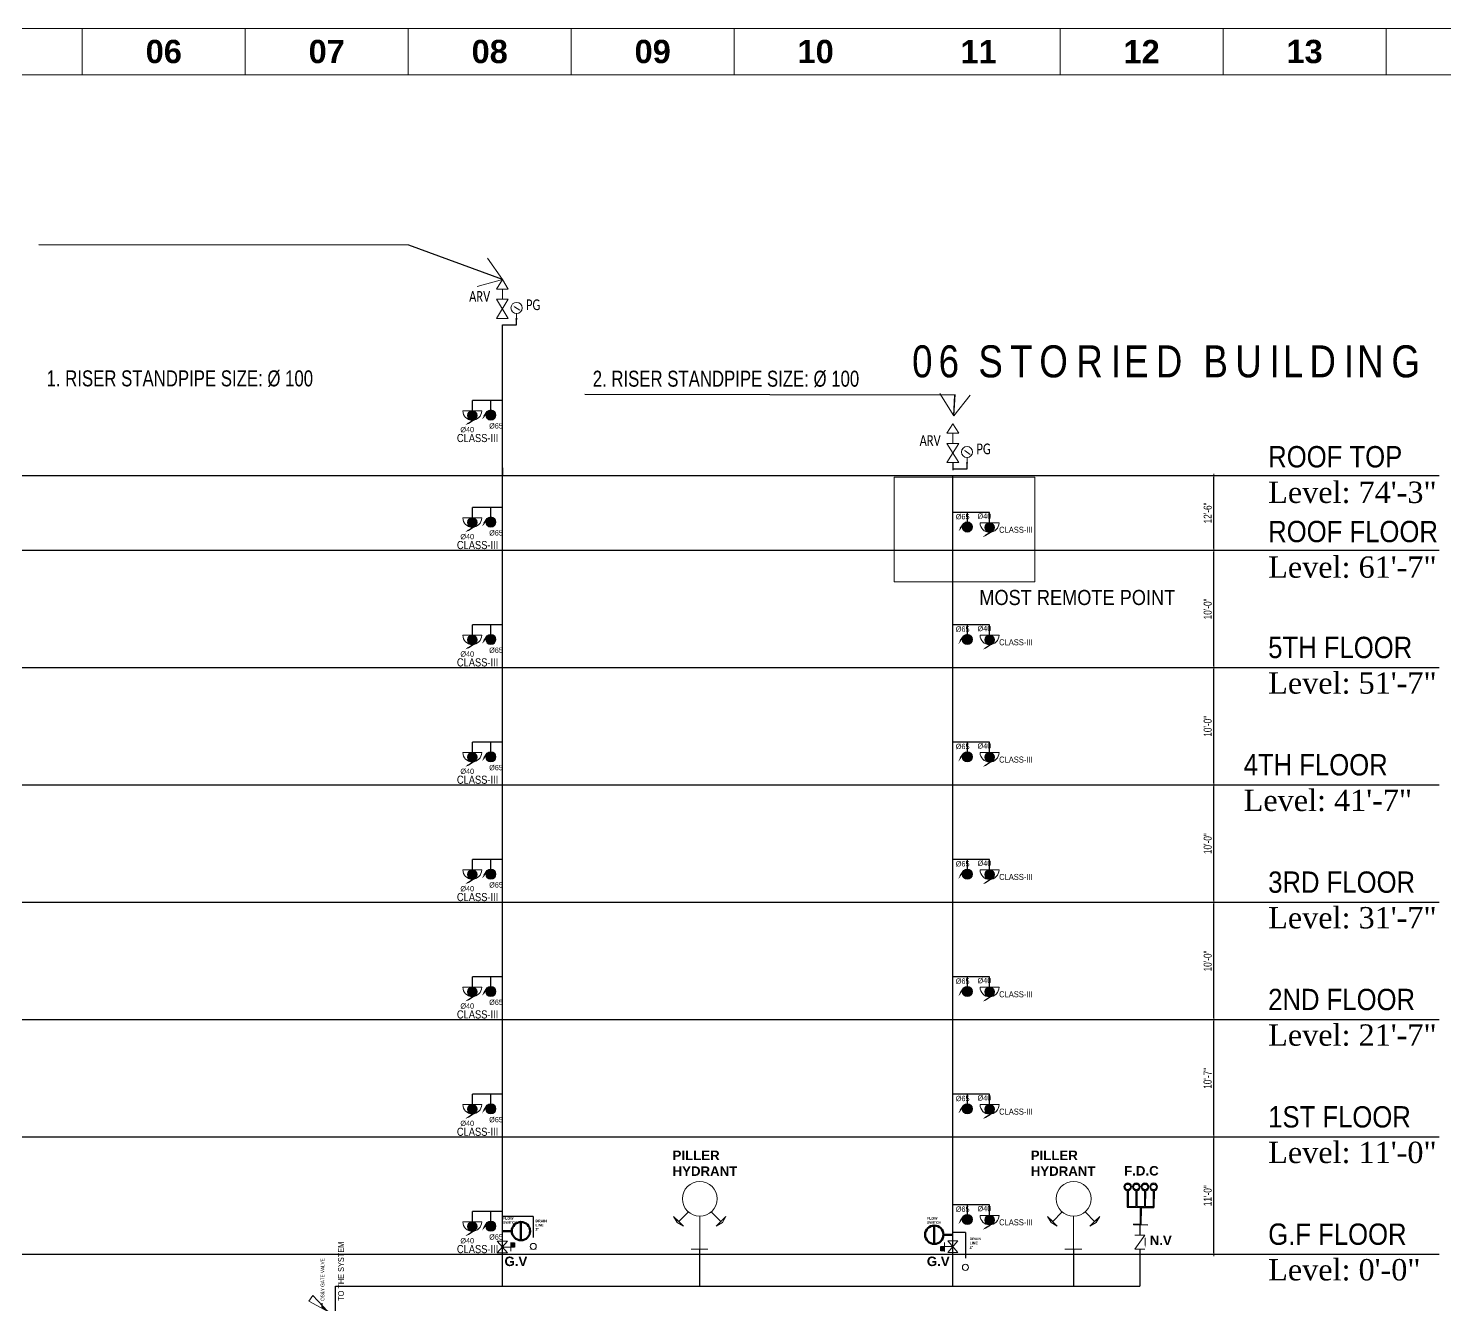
# Model space of a CAD drawing. Header units: inches. Extents: x -98933 to 1585249, y -3352739 to 192771.
# Drawn here: x 49454 to 51047, y 49841 to 51277 of the extents above; entities that cross this region are included whole.
import ezdxf

# ---------------------------------------------------------------- set-up
doc = ezdxf.new("R2010")
doc.units = ezdxf.units.IN
doc.header["$MEASUREMENT"] = 0
doc.header["$PDMODE"] = 35
doc.linetypes.add('CONTINOUS', pattern=[0])
doc.layers.get('0').update_dxf_attribs({"lineweight": 0})
doc.layers.get('Defpoints').update_dxf_attribs({"lineweight": 0})
for name, color, linetype, lineweight in [('DIM', 7, 'Continuous', 0), ('DIM 01', 250, 'Continuous', 9), ('FF-VALVES', 170, 'Continuous', 18), ('FPS- FBC-2', 1, 'Continuous', 25), ('FPS- Pillar Hydrant', 1, 'Continuous', 25), ('GRID - DIM', 8, 'Continuous', 0), ('Hydrant Pipe', 1, 'Continuous', 25), ('Inline', 7, 'Continuous', 0), ('NB 200', 1, 'Continuous', 25), ('Outline', 7, 'Continuous', 0), ('PIPE', 4, 'Continuous', 0), ('Pipe 150 mm', 1, 'Continuous', 25), ('pipe line', 1, 'Continuous', 25), ('Scale', 7, 'Continuous', 0), ('Scale_Text', 7, 'Continuous', 0), ('SYMBOL HYDRANT', 251, 'Continuous', 0), ('Text', 7, 'Continuous', 0), ('Titelblk', 7, 'Continuous', 25), ('TITLE', 7, 'Continuous', 20), ('TXT', 7, 'Continuous', 0)]:
    doc.layers.add(name, color=color, linetype=linetype, lineweight=lineweight)
doc.layers.add('FIREFIGHTING', color=241, linetype='Continuous')
doc.styles.add('A', font='ARIALN.TTF')
doc.styles.add('ltcnbt', font='swisscl.ttf')
doc.styles.add('MON-01', font='ARIALN.TTF')
doc.styles.get("Standard").update_dxf_attribs({"font": 'arialbd.ttf', "height": 24})
doc.styles.add('STYLE3', font='arial.ttf', dxfattribs={"width": 0.75})
doc.styles.add('SWISSLT', font='swisscl.ttf')
doc.styles.add('TX 5', font='ARIALN.TTF')
doc.styles.add('ZIA', font='ARIALN.TTF', dxfattribs={"width": 1.05, "height": 10})
doc.dimstyles.new('3_16', dxfattribs={"dimscale": 0.75, "dimtxt": 20, "dimasz": 2.5, "dimexe": 0.18, "dimexo": 0.0625, "dimgap": 0.125, "dimtad": 0, "dimdec": 0, "dimzin": 3, "dimdsep": 46, "dimlunit": 4, "dimtxsty": 'ltcnbt', "dimblk": 'D', "dimcen": 3, "dimclrt": 7, "dimadec": 0, "dimazin": 0, "dimtfac": 16, "dimtdec": 0, "dimtix": 1, "dimtmove": 0, "dimatfit": 3, "dimfxl": 1, "dimtvp": 0.75, "dimtolj": 1, "dimtzin": 0, "dimarcsym": 0})
doc.dimstyles.new('DIM-SEC', dxfattribs={"dimtxt": 15, "dimasz": 10, "dimexe": 1, "dimexo": 1, "dimgap": 0.09375, "dimtad": 1, "dimdec": 0, "dimlfac": 8, "dimzin": 3, "dimdsep": 46, "dimlunit": 4, "dimtxsty": 'A', "dimblk": 'OBLIQUE', "dimcen": 0.5, "dimdle": 0.5, "dimclrd": 256, "dimclre": 256, "dimclrt": 256, "dimadec": 0, "dimazin": 0, "dimtfac": 1, "dimtdec": 0, "dimtmove": 0, "dimatfit": 3, "dimldrblk": 'CLOSEDBLANK', "dimfxl": 1, "dimfrac": 2, "dimtolj": 1, "dimtzin": 0, "dimarcsym": 0})
doc.dimstyles.new('st 01', dxfattribs={"dimtxt": 14, "dimasz": 2, "dimexe": 0.18, "dimexo": 0.0625, "dimgap": 0.09, "dimtad": 0, "dimdec": 0, "dimzin": 0, "dimdsep": 46, "dimlunit": 3, "dimtxsty": 'Standard', "dimblk": 'OPEN90', "dimcen": 0.09, "dimadec": 0, "dimazin": 0, "dimtfac": 1, "dimtdec": 0, "dimtofl": 0, "dimtmove": 0, "dimatfit": 3, "dimldrblk": 'OPEN90', "dimfxl": 0.18, "dimtolj": 1, "dimtzin": 0, "dimarcsym": 0})

# ---------------------------------------------------------------- blocks, each defined once
blk = doc.blocks.new('_Oblique')
at = {"color": 0, "linetype": 'ByBlock', "lineweight": -2}
blk.add_line((-0.5, -0.5), (0.5, 0.5), dxfattribs=at)
blk = doc.blocks.new('FPS- Pillar Hydrant')
at = {"layer": 'FPS- Pillar Hydrant', "lineweight": 0}
for p, q in [((-4332.11, -11785.13), (-4334.44, -11787.46)), ((-4332.24, -11785.1), (-4333.39, -11783.95)), ((-4333.39, -11783.95), (-4331.04, -11786.3)), ((-4333.39, -11783.95), (-4331.04, -11786.3)), ((-4331.95, -11784.81), (-4333.39, -11783.95)), ((-4331.04, -11786.3), (-4331.95, -11784.81)), ((-4333.42, -11790.19), (-4325.55, -11790.19)), ((-4325.55, -11792.25), (-4325.55, -11788.24)), ((-4325.55, -11790.19), (-4325.55, -11792.25)), ((-4332.11, -11795.24), (-4334.44, -11792.92)), ((-4333.39, -11796.43), (-4331.04, -11794.08)), ((-4333.39, -11796.43), (-4331.04, -11794.08)), ((-4332.24, -11795.27), (-4333.39, -11796.43)), ((-4331.95, -11795.56), (-4333.39, -11796.43)), ((-4331.04, -11794.08), (-4331.95, -11795.56))]:
    blk.add_line(p, q, dxfattribs=at)
blk.add_circle((-4337.58, -11790.19), 4.16, dxfattribs=at)
blk = doc.blocks.new('A$C47DA282D')
at = {"lineweight": -2}
h = blk.add_hatch(color=5, dxfattribs=at)
h.dxf.hatch_style = 1
h.paths.add_polyline_path([(205, 118), (169, 118), (169, 69), (205, 69)])
at = {"color": 1, "lineweight": 20, "ltscale": 2}
for p, q in [((0, 138), (122, 138)), ((122, 0), (0, 138)), ((0, 0), (122, 138)), ((61, 69), (205, 69)), ((161, 19), (161, 125)), ((122, 0), (0, 0))]:
    blk.add_line(p, q, dxfattribs=at)
at = {"lineweight": -2}
blk.add_lwpolyline([(205, 69), (169, 69), (169, 118), (205, 118)], close=True, dxfattribs=at)
blk = doc.blocks.new('ball.v')
at = {"color": 7, "linetype": 'ByBlock', "lineweight": 13, "const_width": 1}
for points in [[(386990, 646713), (386687, 646713)], [(386990, 646537), (386990, 646888)], [(387146, 646537), (387146, 646995), (387395, 646995)], [(387302, 646537), (387302, 646888)], [(387302, 646713), (387601, 646713)]]:
    blk.add_lwpolyline(points, dxfattribs=at)
at = {"color": 7, "linetype": 'CONTINOUS'}
blk.add_circle((387146, 646713), 156, dxfattribs=at)
blk = doc.blocks.new('1')
at = {"layer": 'pipe line'}
h = blk.add_hatch(color=256, dxfattribs=at)
edge = h.paths.add_edge_path()
edge.add_ellipse((20904, 9121.3), major_axis=(7.71, 7.71), ratio=1, start_angle=225, end_angle=405, ccw=False)
edge.add_ellipse((20904, 9121.3), major_axis=(7.71, 7.71), ratio=1, start_angle=45, end_angle=225, ccw=False)
at = {"layer": 'Hydrant Pipe', "lineweight": 5}
blk.add_ellipse((20904, 9121.3), major_axis=(-7.71, 7.71), ratio=1, start_param=2.356194490192165, end_param=8.63937979737175, dxfattribs=at)
at = {"layer": 'pipe line'}
blk.add_line((20889.7, 9118.7), (20896.3, 9129), dxfattribs=at)
blk.add_solid([(20888.5, 9119.5), (20884.9, 9111.4), (20890.9, 9117.9)], dxfattribs=at)
blk = doc.blocks.new('2')
h = blk.add_hatch(color=1)
edge = h.paths.add_edge_path()
edge.add_ellipse((20874.5, 9118.5), major_axis=(7.2, 7.2), ratio=1, start_angle=45.0189, end_angle=225.0189, ccw=False)
edge.add_ellipse((20874.5, 9118.5), major_axis=(7.2, 7.2), ratio=1, start_angle=225.0189, end_angle=405.0189, ccw=False)
at = {"color": 1}
blk.add_ellipse((20874.5, 9118.5), major_axis=(-7.2, 7.2), ratio=1, start_param=2.356194490192194, end_param=8.63937979737178, dxfattribs=at)
at = {"layer": 'Hydrant Pipe', "lineweight": 5}
blk.add_line((20884.5, 9138.7), (20884.5, 9098.3), dxfattribs=at)
blk.add_ellipse((20884.5, 9118.5), major_axis=(-14.3, 14.3), ratio=1, start_param=-0.785067, end_param=2.356525, dxfattribs=at)
at = {"layer": 'pipe line'}
blk.add_line((20857.8, 9110.1), (20864.5, 9120.4), dxfattribs=at)
blk.add_solid([(20856.5, 9110.8), (20853.9, 9103.9), (20859.2, 9109.5)], dxfattribs=at)
blk = doc.blocks.new('rtf5')
at = {"layer": 'PIPE', "lineweight": -2}
for points in [[(-52609.7, 17544), (-52609.7, 17555.1)], [(-52596, 17544.3), (-52596, 17555.1)]]:
    blk.add_lwpolyline(points, dxfattribs=at)
at = {"layer": 'Pipe 150 mm', "lineweight": -2, "ltscale": 100000}
blk.add_line((-52587.4, 17555.1), (-52609.7, 17555.1), dxfattribs=at)
at = {"layer": 'PIPE', "color": 8, "lineweight": -2, "xscale": -0.3465627753757872, "yscale": 0.3465627753757872, "zscale": 0.3465627753702641, "rotation": 270}
blk.add_blockref('2', (-55769.9, 10309.7), dxfattribs=at)
at = {"layer": 'PIPE', "color": 8, "lineweight": -2, "xscale": 0.3465627753612353, "yscale": 0.3465627753757872, "zscale": 0.3465627753702641}
blk.add_blockref('1', (-59840.5, 14383.2), dxfattribs=at)
at = {"layer": 'TXT', "color": 7, "lineweight": -2, "style": 'MON-01'}
for s, height, p in [('%%C65', 3.93, (-52597.2, 17534.3)), ('CLASS-III', 6.04, (-52621.2, 17524.2)), ('%%C40', 3.93, (-52618.6, 17531.5))]:
    blk.add_text(s, height=height, dxfattribs=at).set_placement(p)
blk = doc.blocks.new('SS')
at = {"layer": 'PIPE', "lineweight": -2}
for points in [[(-42579.7, 19893.4), (-42579.7, 19904.2)], [(-42563.3, 19893), (-42563.3, 19904.2)]]:
    blk.add_lwpolyline(points, dxfattribs=at)
at = {"layer": 'Pipe 150 mm', "lineweight": -2, "ltscale": 100000}
blk.add_line((-42563.3, 19904.2), (-42590.5, 19904.2), dxfattribs=at)
at = {"layer": 'PIPE', "color": 8, "lineweight": -2, "xscale": 0.3465627753612353, "yscale": 0.3465627753757872, "zscale": 0.3465627753702641}
blk.add_blockref('1', (-49824.3, 16732.3), dxfattribs=at)
at = {"layer": 'PIPE', "color": 8, "lineweight": -2, "xscale": -0.3465627753757872, "yscale": 0.3465627753757872, "zscale": 0.3465627753702641, "rotation": 270}
blk.add_blockref('2', (-45723.4, 12658.7), dxfattribs=at)
at = {"layer": 'TXT', "color": 7, "lineweight": -2, "style": 'MON-01'}
for s, height, p in [('%%C65', 3.93, (-42588.3, 19899.1)), ('%%C40', 3.93, (-42572.2, 19899.5)), ('CLASS-III', 4.46, (-42556.2, 19889.1))]:
    blk.add_text(s, height=height, dxfattribs=at).set_placement(p)
blk = doc.blocks.new('D')
at = {"layer": 'DIM'}
for q in [(-1.125, 0), (0, 1.125), (1.125, 0), (0, -1.125)]:
    blk.add_line((0, 0), q, dxfattribs=at)
at = {"layer": 'DIM', "color": 6, "const_width": 0.375}
blk.add_lwpolyline([(-0.1875, 0, 1), (0.1875, 0, 1)], format="xyb", close=True, dxfattribs=at)
blk = doc.blocks.new('*D281')
at = {"layer": 'Defpoints', "color": 0, "transparency": 16777216}
for p in [(50787.3, 50029.9), (50815.9, 50029.9, 0), (50815.9, 49897.9, 0)]:
    blk.add_point(p, dxfattribs=at)
at = {"layer": 'DIM 01', "color": 0, "lineweight": -2, "transparency": 16777216}
for p, q in [((50815.8, 50029.9), (50787.1, 50029.9)), ((50787.3, 49899.8), (50787.3, 50028.1)), ((50815.8, 49897.9), (50787.1, 49897.9))]:
    blk.add_line(p, q, dxfattribs=at)
at = {"layer": 'DIM 01', "color": 0, "lineweight": -2, "transparency": 16777216, "xscale": 1.875, "yscale": 1.875, "zscale": 1.875}
for p, rotation in [((50787.3, 50029.9), 90), ((50787.3, 49897.9), 270)]:
    blk.add_blockref('D', p, dxfattribs=dict(at, rotation=rotation))
at = {"layer": 'DIM 01', "color": 7, "lineweight": -2, "transparency": 16777216, "insert": (50780.4, 49963.9), "char_height": 9, "attachment_point": 5, "rotation": 90, "style": 'ltcnbt'}
blk.add_mtext('\\A1;11\'-0"', dxfattribs=at)
blk = doc.blocks.new('*D282')
at = {"layer": 'Defpoints', "color": 0, "transparency": 16777216}
for p in [(50787.2, 50161.9), (50787.2, 50161.9), (50815.9, 50029.9, 0)]:
    blk.add_point(p, dxfattribs=at)
at = {"layer": 'DIM 01', "color": 0, "lineweight": -2, "transparency": 16777216}
for p, q in [((50787.2, 50161.9), (50787.1, 50161.9)), ((50787.2, 50031.8), (50787.2, 50160.1)), ((50815.8, 50029.9), (50787.1, 50029.9))]:
    blk.add_line(p, q, dxfattribs=at)
at = {"layer": 'DIM 01', "color": 0, "lineweight": -2, "transparency": 16777216, "xscale": 1.875, "yscale": 1.875, "zscale": 1.875}
for p, rotation in [((50787.2, 50161.9), 90), ((50787.2, 50029.9), 270)]:
    blk.add_blockref('D', p, dxfattribs=dict(at, rotation=rotation))
at = {"layer": 'DIM 01', "color": 7, "lineweight": -2, "transparency": 16777216, "insert": (50780.3, 50095.9), "char_height": 9, "attachment_point": 5, "rotation": 90, "style": 'ltcnbt'}
blk.add_mtext('\\A1;10\'-7"', dxfattribs=at)
blk = doc.blocks.new('*D283')
at = {"layer": 'Defpoints', "color": 0, "transparency": 16777216}
for p in [(50787.3, 50293.9, 0), (50787.3, 50293.9), (50787.3, 50161.9, 0)]:
    blk.add_point(p, dxfattribs=at)
at = {"layer": 'DIM 01', "color": 0, "lineweight": -2, "transparency": 16777216}
for p, q in [((50787.2, 50293.9), (50787.1, 50293.9)), ((50787.3, 50163.8), (50787.3, 50292.1)), ((50787.2, 50161.9), (50787.1, 50161.9))]:
    blk.add_line(p, q, dxfattribs=at)
at = {"layer": 'DIM 01', "color": 0, "lineweight": -2, "transparency": 16777216, "xscale": 1.875, "yscale": 1.875, "zscale": 1.875}
for p, rotation in [((50787.3, 50293.9), 90), ((50787.3, 50161.9), 270)]:
    blk.add_blockref('D', p, dxfattribs=dict(at, rotation=rotation))
at = {"layer": 'DIM 01', "color": 7, "lineweight": -2, "transparency": 16777216, "insert": (50780.4, 50227.9), "char_height": 9, "attachment_point": 5, "rotation": 90, "style": 'ltcnbt'}
blk.add_mtext('\\A1;10\'-0"', dxfattribs=at)
blk = doc.blocks.new('*D284')
at = {"layer": 'Defpoints', "color": 0, "transparency": 16777216}
for p in [(50783.4, 50425.9, 0), (50787.3, 50425.9), (50787.3, 50293.9, 0)]:
    blk.add_point(p, dxfattribs=at)
at = {"layer": 'DIM 01', "color": 0, "lineweight": -2, "transparency": 16777216}
for p, q in [((50783.5, 50425.9), (50787.4, 50425.9)), ((50787.3, 50295.8), (50787.3, 50424.1)), ((50787.2, 50293.9), (50787.1, 50293.9))]:
    blk.add_line(p, q, dxfattribs=at)
at = {"layer": 'DIM 01', "color": 0, "lineweight": -2, "transparency": 16777216, "xscale": 1.875, "yscale": 1.875, "zscale": 1.875}
for p, rotation in [((50787.3, 50425.9), 90), ((50787.3, 50293.9), 270)]:
    blk.add_blockref('D', p, dxfattribs=dict(at, rotation=rotation))
at = {"layer": 'DIM 01', "color": 7, "lineweight": -2, "transparency": 16777216, "insert": (50780.4, 50359.9), "char_height": 9, "attachment_point": 5, "rotation": 90, "style": 'ltcnbt'}
blk.add_mtext('\\A1;10\'-0"', dxfattribs=at)
blk = doc.blocks.new('*D285')
at = {"layer": 'Defpoints', "color": 0, "transparency": 16777216}
for p in [(50783.4, 50557.9, 0), (50787.3, 50557.9), (50783.4, 50425.9, 0)]:
    blk.add_point(p, dxfattribs=at)
at = {"layer": 'DIM 01', "color": 0, "lineweight": -2, "transparency": 16777216}
for p, q in [((50783.5, 50557.9), (50787.4, 50557.9)), ((50787.3, 50427.8), (50787.3, 50556.1)), ((50783.5, 50425.9), (50787.4, 50425.9))]:
    blk.add_line(p, q, dxfattribs=at)
at = {"layer": 'DIM 01', "color": 0, "lineweight": -2, "transparency": 16777216, "xscale": 1.875, "yscale": 1.875, "zscale": 1.875}
for p, rotation in [((50787.3, 50557.9), 90), ((50787.3, 50425.9), 270)]:
    blk.add_blockref('D', p, dxfattribs=dict(at, rotation=rotation))
at = {"layer": 'DIM 01', "color": 7, "lineweight": -2, "transparency": 16777216, "insert": (50780.4, 50491.9), "char_height": 9, "attachment_point": 5, "rotation": 90, "style": 'ltcnbt'}
blk.add_mtext('\\A1;10\'-0"', dxfattribs=at)
blk = doc.blocks.new('A$C7E161618')
at = {"layer": 'pipe line', "color": 1, "lineweight": 0}
for p, q in [((3.34, 21.91), (0, 16.49)), ((0, 16.49), (6.67, 16.49)), ((6.67, 16.49), (3.34, 21.91)), ((3.34, 16.49), (3.34, 10.84)), ((6.67, 0), (0, 10.84)), ((6.67, 10.84), (0, 0)), ((0, 10.84), (6.67, 10.84)), ((0, 0), (6.67, 0))]:
    blk.add_line(p, q, dxfattribs=at)
blk = doc.blocks.new('A$C56CE7E5C')
at = {"color": 7, "lineweight": 20}
blk.add_lwpolyline([(43, 139), (102, 98)], dxfattribs=at)
at = {"color": 1, "lineweight": 20}
for points in [[(65, 61), (65, 0)], [(65, 0), (54, 0), (75, 0)]]:
    blk.add_lwpolyline(points, dxfattribs=at)
blk.add_circle((65, 125), 64.9, dxfattribs=at)
at = {"color": 7, "lineweight": 20}
blk.add_solid([(40, 136), (22, 154), (45, 143)], dxfattribs=at)
blk = doc.blocks.new('*D286')
at = {"layer": 'Defpoints', "color": 0, "transparency": 16777216}
for p in [(50783.4, 50773.9, 0), (50787.3, 50773.9), (50783.4, 50689.9, 0)]:
    blk.add_point(p, dxfattribs=at)
at = {"layer": 'DIM 01', "color": 0, "lineweight": -2, "transparency": 16777216}
for p, q in [((50783.5, 50773.9), (50787.4, 50773.9)), ((50787.3, 50691.8), (50787.3, 50772.1)), ((50783.5, 50689.9), (50787.4, 50689.9))]:
    blk.add_line(p, q, dxfattribs=at)
at = {"layer": 'DIM 01', "color": 0, "lineweight": -2, "transparency": 16777216, "xscale": 1.875, "yscale": 1.875, "zscale": 1.875}
for p, rotation in [((50787.3, 50773.9), 90), ((50787.3, 50689.9), 270)]:
    blk.add_blockref('D', p, dxfattribs=dict(at, rotation=rotation))
at = {"layer": 'DIM 01', "color": 7, "lineweight": -2, "transparency": 16777216, "insert": (50780.4, 50731.9), "char_height": 9, "attachment_point": 5, "rotation": 90, "style": 'ltcnbt'}
blk.add_mtext('\\A1;12\'-6"', dxfattribs=at)
blk = doc.blocks.new('*D287')
at = {"layer": 'Defpoints', "color": 0, "transparency": 16777216}
for p in [(50783.4, 50689.9, 0), (50787.3, 50689.9), (50783.4, 50557.9, 0)]:
    blk.add_point(p, dxfattribs=at)
at = {"layer": 'DIM 01', "color": 0, "lineweight": -2, "transparency": 16777216}
for p, q in [((50783.5, 50689.9), (50787.4, 50689.9)), ((50787.3, 50559.8), (50787.3, 50688.1)), ((50783.5, 50557.9), (50787.4, 50557.9))]:
    blk.add_line(p, q, dxfattribs=at)
at = {"layer": 'DIM 01', "color": 0, "lineweight": -2, "transparency": 16777216, "xscale": 1.875, "yscale": 1.875, "zscale": 1.875}
for p, rotation in [((50787.3, 50689.9), 90), ((50787.3, 50557.9), 270)]:
    blk.add_blockref('D', p, dxfattribs=dict(at, rotation=rotation))
at = {"layer": 'DIM 01', "color": 7, "lineweight": -2, "transparency": 16777216, "insert": (50780.4, 50623.9), "char_height": 9, "attachment_point": 5, "rotation": 90, "style": 'ltcnbt'}
blk.add_mtext('\\A1;10\'-0"', dxfattribs=at)
blk = doc.blocks.new('sswy')
at = {"color": 1, "lineweight": 50}
for p, q in [((-252678.3, 148551), (-252678.3, 148476.4)), ((-252715.6, 148513.7), (-252753.9, 148513.7))]:
    blk.add_line(p, q, dxfattribs=at)
blk.add_circle((-252678.3, 148513.7), 37.3, dxfattribs=at)
blk = doc.blocks.new('A$C6DE15CEC')
at = {"color": 1, "lineweight": 20, "ltscale": 2}
for p, q in [((0, 0), (0, 110)), ((158, 0), (0, 110)), ((158, 110), (158, 0))]:
    blk.add_line(p, q, dxfattribs=at)
at = {"color": 7, "lineweight": 5}
blk.add_lwpolyline([(115, 116), (30, 116)], dxfattribs=at)
blk.add_solid([(115, 120), (139, 116), (115, 112)], dxfattribs=at)
blk = doc.blocks.new('FPS- FBC-2')
at = {"lineweight": -2, "true_color": 0xed1f24}
h = blk.add_hatch(color=240, dxfattribs=at)
h.dxf.hatch_style = 1
h.paths.add_polyline_path([(-4334.74, -11771.09), (-4339.69, -11771.09, 16.474806), (-4339.69, -11771.36), (-4335.01, -11771.36), (-4335.01, -11773.64), (-4339.69, -11773.64, 16.474806), (-4339.69, -11773.91), (-4335.01, -11773.91), (-4335.01, -11776.2), (-4339.69, -11776.2, 16.474806), (-4339.69, -11776.47), (-4335.01, -11776.47), (-4335.01, -11778.75), (-4339.69, -11778.75, 16.474806), (-4339.69, -11779.02), (-4334.74, -11779.02), (-4334.74, -11775.19), (-4329.62, -11775.19), (-4329.62, -11775.05), (-4329.62, -11774.92), (-4334.74, -11774.92)])
h.paths.add_polyline_path([(-4339.95, -11771.22, -1), (-4341.65, -11771.22, -1)], flags=16)
h.paths.add_polyline_path([(-4339.95, -11773.78, -1), (-4341.65, -11773.78, -1)], flags=16)
h.paths.add_polyline_path([(-4339.95, -11776.33, -1), (-4341.65, -11776.33, -1)], flags=16)
h.paths.add_polyline_path([(-4339.95, -11778.88, -1), (-4341.65, -11778.88, -1)], flags=16)
at = {"layer": 'FPS- FBC-2', "color": 1}
for p, q in [((-4339.69, -11771.09), (-4334.74, -11771.09)), ((-4334.74, -11774.92), (-4334.74, -11771.09)), ((-4339.69, -11771.36), (-4335.01, -11771.36)), ((-4339.69, -11773.64), (-4335.01, -11773.64)), ((-4339.69, -11773.91), (-4335.01, -11773.91)), ((-4335.01, -11773.64), (-4335.01, -11771.36)), ((-4335.01, -11776.2), (-4335.01, -11773.91)), ((-4334.74, -11774.92), (-4329.62, -11774.92)), ((-4334.74, -11775.19), (-4329.62, -11775.19)), ((-4334.74, -11779.02), (-4334.74, -11775.19)), ((-4329.62, -11777.12), (-4329.62, -11772.86)), ((-4329.62, -11775.05), (-4329.62, -11777.24)), ((-4339.69, -11776.2), (-4335.01, -11776.2)), ((-4339.69, -11776.47), (-4335.01, -11776.47)), ((-4339.69, -11778.75), (-4335.01, -11778.75)), ((-4339.69, -11779.02), (-4334.74, -11779.02)), ((-4335.01, -11778.75), (-4335.01, -11776.47))]:
    blk.add_line(p, q, dxfattribs=at)
for centre in [(-4340.8, -11771.22), (-4340.8, -11773.78), (-4340.8, -11776.33), (-4340.8, -11778.88)]:
    blk.add_circle(centre, 0.849, dxfattribs=at)
for centre in [(-4340.8, -11771.22), (-4340.8, -11773.78), (-4340.8, -11776.33), (-4340.8, -11778.88)]:
    blk.add_arc(centre, 1.12, 6.947, 353.053, dxfattribs=at)
blk = doc.blocks.new('PAGE')
at = {"layer": 'Inline', "color": 252, "lineweight": 15}
blk.add_lwpolyline([(178051640.63, 22656441.11), (178051640.63, 22657235.79), (178050505.36, 22657235.79), (178050505.36, 22656441.11)], close=True, dxfattribs=at)
at = {"layer": 'Outline', "color": 252, "lineweight": 15}
blk.add_line((178051662.57, 22657252.66), (178050483.42, 22657252.66), dxfattribs=at)
at = {"layer": 'Scale', "color": 252, "lineweight": 9}
for p, q in [((178050778.01, 22657235.79), (178050778.01, 22657252.66)), ((178050837.01, 22657235.79), (178050837.01, 22657252.66)), ((178050896, 22657235.79), (178050896, 22657252.66)), ((178050955, 22657235.79), (178050955, 22657252.66)), ((178051014, 22657235.79), (178051014, 22657252.66)), ((178051131.99, 22657235.79), (178051131.99, 22657252.66)), ((178051190.99, 22657235.79), (178051190.99, 22657252.66)), ((178051249.99, 22657235.79), (178051249.99, 22657252.66))]:
    blk.add_line(p, q, dxfattribs=at)
at = {"layer": 'Scale_Text', "color": 252, "lineweight": 13, "char_height": 8.435, "width": 2.5102, "attachment_point": 5}
for s, insert in [('06', (178050807.51, 22657244.22)), ('07', (178050866.5, 22657244.22)), ('08', (178050925.5, 22657244.22)), ('09', (178050984.5, 22657244.22)), ('10', (178051043.5, 22657244.22)), ('11', (178051102.49, 22657244.22)), ('12', (178051161.49, 22657244.22)), ('13', (178051220.49, 22657244.22))]:
    blk.add_mtext(s, dxfattribs=dict(at, insert=insert))
blk = doc.blocks.new('Title')
at = {"layer": 'Titelblk', "color": 3, "linetype": 'Continuous', "lineweight": 0, "xscale": 3.014611567961765, "yscale": 3.014611567959946, "zscale": 3.014611567966516}
blk.add_blockref('PAGE', (-536855255.8, -68388224), dxfattribs=at)

msp = doc.modelspace()

# ---------------------------------------------------------------- linework, layer by layer
at = {"layer": 'DIM 01', "linetype": 'ByBlock', "lineweight": -2, "ltscale": 3}
for p, q in [((49009.53, 50773.94, 0), (51040.85, 50773.94, 0)), ((49009.4, 50689.94), (51040.71, 50689.94)), ((49009.53, 50557.94), (51040.85, 50557.94)), ((49009.53, 50425.94), (51040.85, 50425.94)), ((49009.53, 50293.94), (51040.85, 50293.94)), ((49009.53, 50161.94), (51040.85, 50161.94)), ((49009.53, 50029.94), (51040.85, 50029.94)), ((49009.53, 49897.94), (51040.85, 49897.94))]:
    msp.add_line(p, q, dxfattribs=at)
at = {"layer": 'GRID - DIM', "color": 201, "ltscale": 100000}
msp.add_lwpolyline([(50427.59, 50772.14), (50585.97, 50771.98), (50585.97, 50654.42), (50427.59, 50654.42)], close=True, dxfattribs=at)
at = {"layer": 'NB 200', "color": 1, "linetype": 'ByBlock', "lineweight": -2, "ltscale": 3}
for p, q in [((49799.6, 49808.53), (49799.6, 49861.94)), ((49799.6, 49861.94), (50704.03, 49861.94))]:
    msp.add_line(p, q, dxfattribs=at)
at = {"layer": 'Pipe 150 mm', "lineweight": -2}
for p, q in [((49987.09, 49861.94), (49987.09, 50943.52, 0)), ((50493.72, 50788.49, 0), (50493.72, 50779.94, 0)), ((49987.09, 50782.49, 0), (49987.09, 50773.94, 0)), ((50493.72, 49861.94), (50493.72, 50773.94, 0)), ((50507.93, 49922.49, 0), (50493.77, 49922.49, 0)), ((50208.89, 49903.69), (50208.89, 49861.94)), ((50629.59, 49903.69), (50629.59, 49861.94)), ((50704.03, 49903.69), (50704.03, 49861.94))]:
    msp.add_line(p, q, dxfattribs=at)
at = {"layer": 'Pipe 150 mm', "ltscale": 100000}
msp.add_line((50704.03, 49931.32), (50704.03, 49919.32), dxfattribs=at)
at = {"layer": 'pipe line', "lineweight": -2}
for p, q in [((49987.09, 50943.52, 0), (50003.04, 50943.52, 0)), ((50003.04, 50943.52, 0), (50003.04, 50950.43, 0)), ((50509.67, 50781.41, 0), (50509.67, 50788.32, 0)), ((50493.72, 50781.41, 0), (50509.67, 50781.41, 0))]:
    msp.add_line(p, q, dxfattribs=at)
at = {"layer": 'pipe line', "lineweight": -2, "ltscale": 0.5}
for p, q in [((50021.82, 49940.39), (49987.09, 49940.39)), ((50021.82, 49940.39), (50021.82, 49917.03, 0)), ((50507.93, 49922.49, 0), (50507.93, 49893.47, 0))]:
    msp.add_line(p, q, dxfattribs=at)

# ---------------------------------------------------------------- block references
at = {"lineweight": -2, "xscale": 0.2761700834380463, "yscale": 0.2761700834671501, "zscale": 0.2761700834557068}
msp.add_blockref('sswy', (119790.15, 8908.98, 0), dxfattribs=at)
at = {"lineweight": -2, "xscale": 0.2761700834380463, "yscale": 0.2761700834671501, "zscale": 0.2761700834557068, "rotation": 180}
msp.add_blockref('sswy', (-19309.34, 90934.98, 0), dxfattribs=at)
at = {"layer": 'DIM', "lineweight": -2, "xscale": 2, "yscale": 2, "zscale": 2}
for p in [(49980.41, 50950.61, 0), (50487.05, 50788.49, 0)]:
    msp.add_blockref('A$C7E161618', p, dxfattribs=at)
at = {"layer": 'DIM', "lineweight": -3, "xscale": 4.715091585123446, "yscale": 4.715091583988396, "zscale": 4.715091585974162, "rotation": 270}
for p in [(105800.95, 29508.3), (106221.4, 29508.3)]:
    msp.add_blockref('FPS- Pillar Hydrant', p, dxfattribs=at)
at = {"layer": 'FF-VALVES', "lineweight": -2}
for name, p, xscale, yscale, zscale in [('A$C56CE7E5C', (49996.75, 50950.43, 0), 0.096752954646945, 0.096752954646945, 0.09675295510842301), ('A$C56CE7E5C', (50503.39, 50788.32, 0), 0.096752954646945, 0.096752954646945, 0.09675295510842301), ('A$C47DA282D', (49981.29, 49899.53, 0), 0.0949106506886892, 0.09491065121255815, 0.0949106511442963)]:
    msp.add_blockref(name, p, dxfattribs=dict(at, xscale=xscale, yscale=yscale, zscale=zscale))
at = {"layer": 'FF-VALVES', "lineweight": -2, "xscale": 0.0949106506886892, "yscale": 0.09491065121255815, "zscale": 0.0949106511442963, "rotation": 180}
msp.add_blockref('A$C47DA282D', (50499.51, 49913.14), dxfattribs=at)
at = {"layer": 'FF-VALVES', "xscale": 0.09896074965945445, "yscale": 0.09896074965945445, "zscale": 0.0989607496499957, "rotation": 270}
msp.add_blockref('A$C6DE15CEC', (50698.59, 49919.32), dxfattribs=at)
at = {"layer": 'Pipe 150 mm'}
for name, p, xscale, yscale, zscale in [('rtf5', (129471.06, 24324.4, 0), 1.511464983224869, 1.511464983224869, 1.511464983236578), ('rtf5', (129471.06, 24204.03), 1.511464983224869, 1.511464983224869, 1.511464983236578), ('SS', (115206.96, 20489.46, 0), 1.519429890904576, 1.519429890933679, 1.519429890937149), ('rtf5', (129471.06, 24072.03), 1.511464983224869, 1.511464983224869, 1.511464983236578), ('SS', (115206.96, 20362.98), 1.519429890904576, 1.519429890933679, 1.519429890937149), ('rtf5', (129471.06, 23940.03), 1.511464983224869, 1.511464983224869, 1.511464983236578), ('SS', (115206.96, 20230.98), 1.519429890904576, 1.519429890933679, 1.519429890937149), ('rtf5', (129471.06, 23808.03), 1.511464983224869, 1.511464983224869, 1.511464983236578), ('SS', (115206.96, 20098.98), 1.519429890904576, 1.519429890933679, 1.519429890937149), ('rtf5', (129471.06, 23676.03), 1.511464983224869, 1.511464983224869, 1.511464983236578), ('SS', (115206.96, 19966.98), 1.519429890904576, 1.519429890933679, 1.519429890937149), ('rtf5', (129471.06, 23544.03), 1.511464983224869, 1.511464983224869, 1.511464983236578), ('SS', (115206.96, 19834.98), 1.519429890904576, 1.519429890933679, 1.519429890937149), ('rtf5', (129471.06, 23412.03), 1.511464983224869, 1.511464983224869, 1.511464983236578), ('SS', (115206.96, 19710.46, 0), 1.519429890904576, 1.519429890933679, 1.519429890937149)]:
    msp.add_blockref(name, p, dxfattribs=dict(at, xscale=xscale, yscale=yscale, zscale=zscale))
at = {"layer": 'Pipe 150 mm', "lineweight": -2, "ltscale": 100000, "xscale": 3.794523441692111, "yscale": 3.794523441698402, "zscale": 3.794523441698402, "rotation": 269.7153016264934}
msp.add_blockref('FPS- FBC-2', (95303.28, 33280.66), dxfattribs=at)
at = {"layer": 'SYMBOL HYDRANT', "color": 0, "lineweight": 0, "xscale": -0.02220112050417811, "yscale": 0.02220112047507428, "zscale": 0.02220112051298021, "rotation": 90}
for p in [(64379.57, 58501.91, 0), (64865.68, 58478.35, 0)]:
    msp.add_blockref('ball.v', p, dxfattribs=at)
at = {"layer": 'TITLE', "xscale": 1.030567399780921, "yscale": 1.030567399780921, "zscale": 1.030567391253714}
msp.add_blockref('Title', (153932.48, 139295.73), dxfattribs=at)

# ---------------------------------------------------------------- texts
at = {"lineweight": -2, "attachment_point": 1}
for s, insert, char_height, width in [('PILLER HYDRANT', (50178.5, 50014.61, 0), 10.6598, 39.7693), ('PILLER HYDRANT', (50581.34, 50014.61, 0), 10.6598, 39.7693), ('F.D.C', (50686.35, 49997.23, 0), 10.66, 39.7693), ('FLOW \\PSWITCH', (49987.88, 49939.91, 0), 2.86, 10.6697), ('FLOW \\PSWITCH', (50464.71, 49939.91, 0), 2.86, 10.6697), ("DRAIN LINE 2''", (50024.39, 49936.93, 0), 2.8599, 10.6697), ("DRAIN LINE 2''", (50512.65, 49916.81, 0), 2.8599, 10.6697), ('N.V', (50715.15, 49918.94, 0), 10.66, 39.7693), ('G.V', (49989.47, 49895.38, 0), 10.66, 39.7693), ('G.V', (50464.48, 49895.38, 0), 10.66, 39.7693)]:
    msp.add_mtext(s, dxfattribs=dict(at, insert=insert, char_height=char_height, width=width))
at = {"color": 7, "linetype": 'ByBlock', "lineweight": -2, "attachment_point": 1, "style": 'SWISSLT'}
for s, insert, char_height, width, rotation in [('{\\C0;TO THE SYSTEM}', (49802.28, 49845.65), 6.5914, 54.0811, 89.89891), ('{\\C0;OS&Y GATE VALVE}', (49782.75, 49845.61), 4.1196, 255.0399, 90.10109)]:
    msp.add_mtext(s, dxfattribs=dict(at, insert=insert, char_height=char_height, width=width, rotation=rotation))
at = {"layer": 'FIREFIGHTING', "color": 201, "ltscale": 100000, "insert": (50523.48, 50645.3), "char_height": 17, "width": 252.2632, "attachment_point": 1, "style": 'ZIA'}
msp.add_mtext('MOST REMOTE POINT', dxfattribs=at)
at = {"layer": 'Text', "color": 7, "linetype": 'Continuous', "lineweight": -2, "ltscale": 30, "attachment_point": 1, "style": 'STYLE3'}
for s, insert, char_height in [('{\\fCalibri|b0|i0|c0|p34;ARV}', (49949.72, 50981.47, -9.31), 12), ('{\\fCalibri|b0|i0|c0|p34;PG}', (50013.68, 50972.06, 0), 12), ('{\\fArial|b0|i0|c0|p34;1. RISER STANDPIPE SIZE: %%C 100}', (49474.45, 50892.28, 0), 18), ('{\\fArial|b0|i0|c0|p34;2. RISER STANDPIPE SIZE: %%C 100}', (50088.7, 50891.9, 0), 18), ('{\\fCalibri|b0|i0|c0|p34;ARV}', (50456.35, 50819.36, -9.31), 12), ('{\\fCalibri|b0|i0|c0|p34;PG}', (50520.31, 50809.95, 0), 12)]:
    msp.add_mtext(s, dxfattribs=dict(at, insert=insert, char_height=char_height))
at = {"layer": 'Text', "lineweight": -2, "ltscale": 10, "insert": (50447.93, 50920.43, 0), "char_height": 36, "width": 1380.8661, "attachment_point": 1, "style": 'TX 5'}
msp.add_mtext('{\\T1.3;06 STORIED BUILDING\\T3.45;  }', dxfattribs=at)
at = {"layer": 'Text', "color": 7, "lineweight": -3, "ltscale": 10, "char_height": 24, "attachment_point": 1, "style": 'ZIA'}
for s, insert, width in [('ROOF TOP\\P{\\fTimes New Roman|b0|i0|c0|p18;\\W1;\\C0;Level: 74\'-3"}', (50848.4, 50807.13, 0), 198.2815), ('ROOF FLOOR {\\fTimes New Roman|b0|i0|c0|p18;\\W1;\\C0;Level: 61\'-7"}', (50848.4, 50723, 0), 198.2815), ('5TH FLOOR\\P{\\fTimes New Roman|b0|i0|c0|p18;\\W1;\\C0;Level: 51\'-7"}', (50848.4, 50592.6, 0), 198.2815), ('4TH FLOOR\\P{\\fTimes New Roman|b0|i0|c0|p18;\\W1;\\C0;Level: 41\'-7"}', (50820.8, 50460.6, 0), 198.2815), ('3RD FLOOR\\P{\\fTimes New Roman|b0|i0|c0|p18;\\W1;\\C0;Level: 31\'-7"}', (50848.4, 50328.6, 0), 198.2815), ('2ND FLOOR\\P{\\fTimes New Roman|b0|i0|c0|p18;\\W1;\\C0;Level: 21\'-7"}', (50848.4, 50196.6, 0), 198.2815), ('1ST FLOOR\\P{\\fTimes New Roman|b0|i0|c0|p18;\\W1;\\C0;Level: 11\'-0"}', (50848.4, 50064.6, 0), 198.2815), ('G.F FLOOR\\P{\\fTimes New Roman|b0|i0|c0|p18;\\W1;\\C0;Level: 0\'-0"}', (50848.4, 49932.6, 0), 175.6832)]:
    msp.add_mtext(s, dxfattribs=dict(at, insert=insert, width=width))

# ---------------------------------------------------------------- dimensions: what is measured, and where the dimension line sits
at = {"layer": 'DIM 01', "lineweight": -2}
for base, p1, p2, text, picture, middle in [((50787.28, 50773.94, 0), (50783.42, 50689.94), (50783.42, 50773.94), '12\'-6"', '*D286', (50780.37, 50731.94, 0)), ((50787.28, 50689.94, 0), (50783.42, 50557.94), (50783.42, 50689.94), '10\'-0"', '*D287', (50780.37, 50623.94, 0)), ((50787.28, 50557.94, 0), (50783.42, 50425.94), (50783.42, 50557.94), '10\'-0"', '*D285', (50780.37, 50491.94, 0)), ((50787.28, 50425.94, 0), (50787.28, 50293.94), (50783.42, 50425.94), '10\'-0"', '*D284', (50780.37, 50359.94, 0)), ((50787.28, 50293.94, 0), (50787.28, 50161.94), (50787.28, 50293.94), '10\'-0"', '*D283', (50780.37, 50227.94, 0)), ((50787.23, 50161.94, 0), (50815.85, 50029.94), (50787.23, 50161.94, 0), '10\'-7"', '*D282', (50780.32, 50095.94, 0))]:
    dim = msp.add_linear_dim(base=base, p1=p1, p2=p2, angle=90, text=text, dimstyle='3_16', override={"dimtxt": 12, "dimtmove": 1}, dxfattribs=at)
    dim.commit()
    dim.dimension.update_dxf_attribs({"geometry": picture, "text_midpoint": middle})
dim = msp.add_linear_dim(base=(50787.28, 50029.94, 0), p1=(50815.85, 49897.94), p2=(50815.85, 50029.94), angle=90, dimstyle='3_16', override={"dimtxt": 12, "dimtmove": 1}, dxfattribs=at)
dim.commit()
dim.dimension.update_dxf_attribs({"geometry": '*D281', "text_midpoint": (50780.37, 49963.94, 0)})

# ---------------------------------------------------------------- leaders
at = {"color": 7, "linetype": 'ByBlock', "lineweight": -2}
msp.add_leader([(49790.7, 49833.8), (49784.49, 49838.56), (49784.49, 49842.85)], dimstyle='DIM-SEC', override={"dimasz": 24, "dimtad": 0}, dxfattribs=at)
at = {"layer": 'Hydrant Pipe', "lineweight": -2}
for points in [[(49987.13, 50994.36, 0), (49881.89, 51033.03, 0), (49465.59, 51033.5, 0)], [(50494.94, 50841.23, 0), (50496.14, 50864.53, 0), (50079.84, 50865.01, 0)]]:
    msp.add_leader(points, dimstyle='st 01', override={"dimasz": 24, "dimgap": 0.09, "dimtad": 0, "dimclrd": 7, "dimclre": 7, "dimclrt": 7, "dimfxl": 0.125, "dimarcsym": 1}, dxfattribs=at)

doc.saveas('drawing.dxf')
